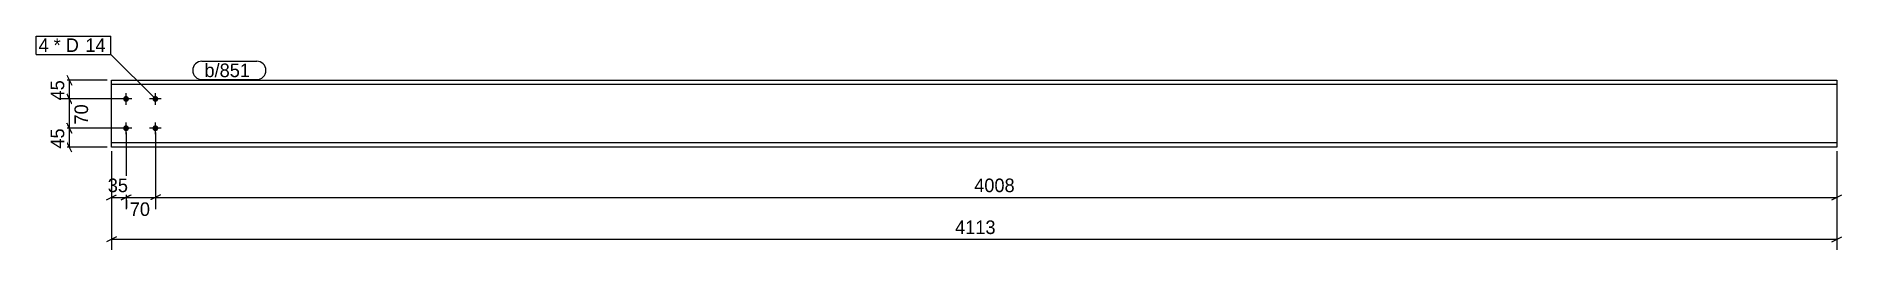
# Model space of a CAD drawing. Header units: millimetres. Extents: x 32 to 4337, y 32 to 543.
import ezdxf

# ---------------------------------------------------------------- set-up
doc = ezdxf.new("R2010")
doc.units = ezdxf.units.MM
doc.styles.add('Comic Sans MS', font='COMIC.TTF', dxfattribs={"height": 0.2})

msp = doc.modelspace()

# ---------------------------------------------------------------- hatches: boundary and pattern name
at = {"linetype": 'Continuous'}
for points in [[(239.4, 392.6, -1), (253.4, 392.6, -1)], [(309.4, 392.6, -1), (323.4, 392.6, -1)], [(239.4, 322.6, -1), (253.4, 322.6, -1)], [(309.4, 322.6, -1), (323.4, 322.6, -1)]]:
    msp.add_hatch(color=3, dxfattribs=at).paths.add_polyline_path(points)

# ---------------------------------------------------------------- linework, layer by layer
at = {"color": 8, "linetype": 'Continuous'}
for p, q in [((201.4, 437.6), (83, 437.6)), ((105.4, 449.6), (117.4, 425.6)), ((111.4, 392.6), (111.4, 437.6)), ((236.4, 392.6), (83, 392.6)), ((117.4, 380.6), (105.4, 404.6)), ((236.4, 322.6), (85.8, 322.6)), ((117.4, 310.6), (105.4, 334.6)), ((246.4, 312.6), (246.4, 129.2)), ((316.4, 312.6), (316.4, 132)), ((316.4, 312.6), (316.4, 129.2)), ((201.4, 277.6), (83, 277.6)), ((117.4, 265.6), (105.4, 289.6)), ((211.4, 267.6), (211.4, 132)), ((4324.7, 267.6), (4324.7, 132)), ((4324.7, 267.6), (4324.7, 32)), ((199.4, 151.6), (223.4, 163.6)), ((234.4, 151.6), (258.4, 163.6)), ((246.4, 157.6), (316.4, 157.6)), ((328.4, 163.6), (304.4, 151.6)), ((328.4, 163.6), (304.4, 151.6)), ((316.4, 157.6), (4324.7, 157.6)), ((4312.7, 151.6), (4336.7, 163.6)), ((223.4, 63.6), (199.4, 51.6)), ((211.4, 57.6), (4324.7, 57.6)), ((4312.7, 51.6), (4336.7, 63.6))]:
    msp.add_line(p, q, dxfattribs=at)
at = {"color": 7, "linetype": 'Continuous'}
for p, q in [((211.4, 277.6), (211.4, 437.6)), ((211.4, 437.6), (4324.7, 437.6)), ((4324.7, 437.6), (4324.7, 277.6)), ((4324.7, 427.1), (211.4, 427.1)), ((4324.7, 288.1), (211.4, 288.1)), ((4324.7, 277.6), (211.4, 277.6))]:
    msp.add_line(p, q, dxfattribs=at)
at = {"color": 3, "linetype": 'Continuous'}
for p, q in [((260.4, 392.6), (232.4, 392.6)), ((246.4, 378.6), (246.4, 406.6)), ((330.4, 392.6), (302.4, 392.6)), ((316.4, 378.6), (316.4, 406.6)), ((260.4, 322.6), (232.4, 322.6)), ((246.4, 308.6), (246.4, 336.6)), ((330.4, 322.6), (302.4, 322.6)), ((316.4, 308.6), (316.4, 336.6))]:
    msp.add_line(p, q, dxfattribs=at)

# ---------------------------------------------------------------- wipeouts: each hides what was drawn before it
at = {"color": 0}
msp.add_wipeout([(64.1, 504.7), (64.1, 536.7), (38, 536.7), (38, 504.7)], dxfattribs=at)

# ---------------------------------------------------------------- next in the draw order: wipeouts: each hides what was drawn before it
for points in [[(64.1, 504.7), (64.1, 536.7), (38, 536.7), (38, 504.7)], [(551.9, 444.6), (551.9, 476.6), (433.4, 476.6), (433.4, 444.6)], [(105.4, 447.6), (60.6, 447.6), (60.6, 382.6), (105.4, 382.6)], [(2379.1, 163.6), (2379.1, 208.4), (2262, 208.4), (2262, 163.6)], [(313.9, 106.8), (313.9, 151.6), (248.9, 151.6), (248.9, 106.8)], [(2319.8, 63.6), (2319.8, 108.4), (2216.4, 108.4), (2216.4, 63.6)]]:
    msp.add_wipeout(points, dxfattribs=at)

# ---------------------------------------------------------------- next in the draw order: linework, layer by layer
at = {"color": 7, "linetype": 'Continuous'}
msp.add_line((32, 498.7), (32, 542.7), dxfattribs=at)
at = {"color": 8, "linetype": 'Continuous'}
for p, q in [((236.4, 392.6), (85.8, 392.6)), ((105.4, 404.6), (117.4, 380.6)), ((111.4, 322.6), (111.4, 392.6)), ((246.4, 312.6), (246.4, 132)), ((211.4, 157.6), (246.4, 157.6)), ((258.4, 163.6), (234.4, 151.6))]:
    msp.add_line(p, q, dxfattribs=at)

# ---------------------------------------------------------------- next in the draw order: texts
at = {"color": 3, "style": 'Comic Sans MS'}
msp.add_text('45', height=32.38, rotation=90.0002, dxfattribs=at).set_placement((99, 389))
for s, p in [('4008', (2268.4, 170)), ('70', (255.3, 113.2)), ('4113', (2222.8, 70))]:
    msp.add_text(s, height=32.38, dxfattribs=at).set_placement(p)

# ---------------------------------------------------------------- next in the draw order: wipeouts: each hides what was drawn before it
at = {"color": 0}
for points in [[(139.9, 504.7), (139.9, 536.7), (73.7, 536.7), (73.7, 504.7)], [(551.9, 444.6), (551.9, 476.6), (433.4, 476.6), (433.4, 444.6)]]:
    msp.add_wipeout(points, dxfattribs=at)

# ---------------------------------------------------------------- next in the draw order: linework, layer by layer
at = {"color": 7, "linetype": 'Continuous'}
for p, q in [((427.4, 482.6), (557.9, 482.6)), ((427.4, 438.6), (557.9, 438.6))]:
    msp.add_line(p, q, dxfattribs=at)
for centre, start, end in [((427.4, 460.6), 90, 270), ((557.9, 460.6), 270, 90)]:
    msp.add_arc(centre, 22, start, end, dxfattribs=at)

# ---------------------------------------------------------------- next in the draw order: texts
at = {"color": 3, "style": 'Comic Sans MS'}
msp.add_text('b/851', height=32.38, dxfattribs=at).set_placement((433.4, 444.6))

# ---------------------------------------------------------------- next in the draw order: wipeouts: each hides what was drawn before it
at = {"color": 0}
for points in [[(139.9, 504.7), (139.9, 536.7), (73.7, 536.7), (73.7, 504.7)], [(162.2, 390.1), (117.4, 390.1), (117.4, 325.1), (162.2, 325.1)], [(261.4, 163.6), (261.4, 208.4), (196.4, 208.4), (196.4, 163.6)]]:
    msp.add_wipeout(points, dxfattribs=at)

# ---------------------------------------------------------------- next in the draw order: linework, layer by layer
at = {"color": 8, "linetype": 'Continuous'}
for p, q in [((236.4, 322.6), (83, 322.6)), ((105.4, 334.6), (117.4, 310.6)), ((111.4, 277.6), (111.4, 322.6)), ((211.4, 267.6), (211.4, 32))]:
    msp.add_line(p, q, dxfattribs=at)

# ---------------------------------------------------------------- next in the draw order: texts
at = {"color": 3, "style": 'Comic Sans MS'}
for s, height, p in [('4', 32.4, (38, 504.7)), ('35', 32.38, (202.8, 170))]:
    msp.add_text(s, height=height, dxfattribs=at).set_placement(p)
msp.add_text('70', height=32.38, rotation=90.0002, dxfattribs=at).set_placement((155.8, 331.5))

# ---------------------------------------------------------------- next in the draw order: wipeouts: each hides what was drawn before it
at = {"color": 0}
msp.add_wipeout([(194.7, 504.7), (194.7, 536.7), (149.5, 536.7), (149.5, 504.7)], dxfattribs=at)

# ---------------------------------------------------------------- next in the draw order: wipeouts: each hides what was drawn before it
for points in [[(194.7, 504.7), (194.7, 536.7), (149.5, 536.7), (149.5, 504.7)], [(105.4, 332.6), (60.6, 332.6), (60.6, 267.6), (105.4, 267.6)]]:
    msp.add_wipeout(points, dxfattribs=at)

# ---------------------------------------------------------------- next in the draw order: linework, layer by layer
at = {"color": 7, "linetype": 'Continuous'}
for p, q in [((32, 542.7), (210.3, 542.7)), ((210.3, 498.7), (210.3, 542.7)), ((32, 498.7), (210.3, 498.7)), ((316.4, 392.6), (210.3, 498.7))]:
    msp.add_line(p, q, dxfattribs=at)

# ---------------------------------------------------------------- next in the draw order: texts
at = {"color": 3, "style": 'Comic Sans MS'}
for s, p in [('* D', (73.7, 504.7)), ('14', (149.5, 504.7))]:
    msp.add_text(s, height=32.38, dxfattribs=at).set_placement(p)
msp.add_text('45', height=32.38, rotation=90.0002, dxfattribs=at).set_placement((99, 274))

doc.saveas('drawing.dxf')
